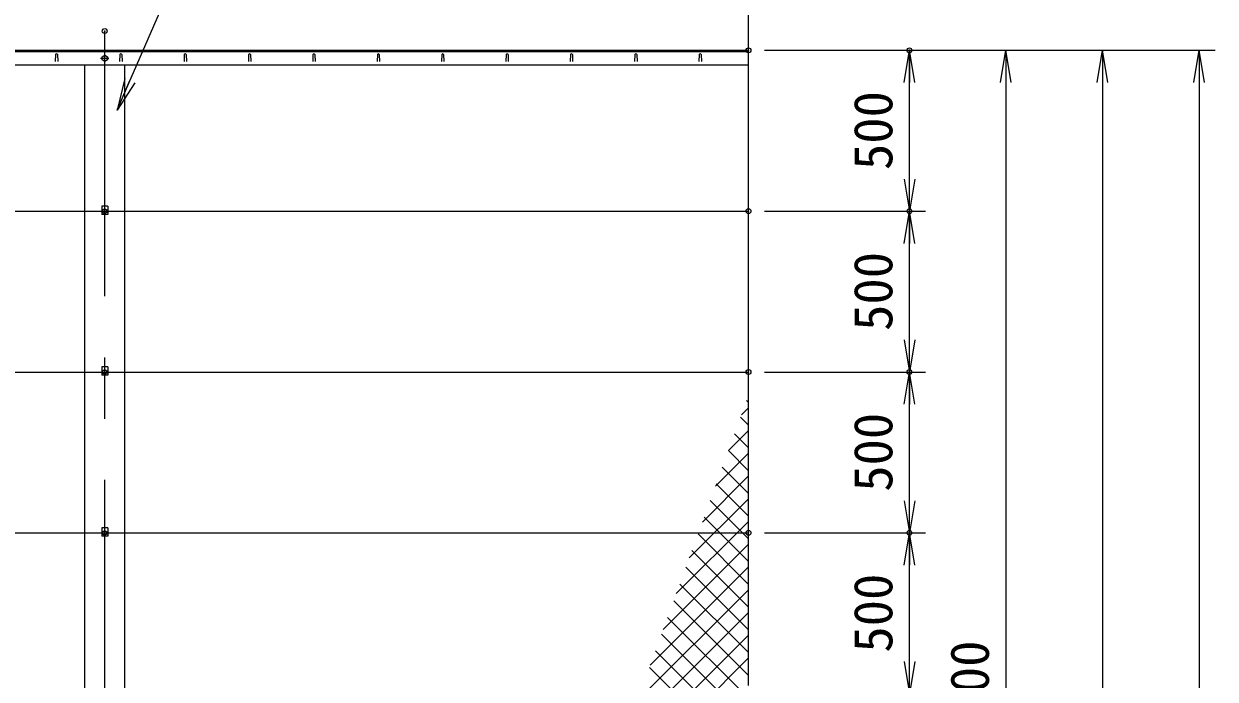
# Model space of a CAD drawing. Units: millimetres at full size. Extents: x -10500 to 10500, y -7425 to 7425.
# Drawn here: x -5398 to -1697, y 2331 to 4368 of the extents above; entities that cross this region are included whole.
import ezdxf
from ezdxf.enums import TextEntityAlignment as Align

# ---------------------------------------------------------------- set-up
doc = ezdxf.new("R2010")
doc.units = ezdxf.units.MM
doc.header["$LTSCALE"] = 30
doc.header["$PDMODE"] = 32
doc.header["$PDSIZE"] = 15
doc.linetypes.add('USER1', pattern=[50.8, 31.75, -6.35, 6.35, -6.35])
for name, color, linetype, lineweight in [('0-0_D-STR-TXT', 7, 'Continuous', 13), ('0-1_D-STR-DIM', 7, 'Continuous', 13), ('0-2_D-STR1', 1, 'Continuous', 18), ('0-3_D-BMK', 2, 'USER1', 13), ('0-4_D-STR3', 3, 'Continuous', 13), ('0-6_0', 7, 'Continuous', 18), ('0-8_D-STR2', 7, 'Continuous', 13)]:
    doc.layers.add(name, color=color, linetype=linetype, lineweight=lineweight)
doc.layers.add('0-7_Defpoints', color=253, linetype='Continuous')
doc.styles.add('ＭＳ ゴシック', font='')
doc.styles.get('ＭＳ ゴシック').set_extended_font_data('MS Gothic')

# ---------------------------------------------------------------- blocks, each defined once
blk = doc.blocks.new('_Open')
at = {"layer": '0-6_0'}
blk.add_line((-30, 5), (0, 0), dxfattribs=at)
blk.add_lwpolyline([(-30, -5), (0, 0), (-30, 0)], dxfattribs=at)

msp = doc.modelspace()

# ---------------------------------------------------------------- linework, layer by layer
at = {"layer": '0-0_D-STR-TXT'}
msp.add_lwpolyline([(-3477.33, 4580.38), (-4899.69, 4580.38), (-5107.9, 4101.86)], dxfattribs=at)
at = {"layer": '0-1_D-STR-DIM'}
for p, q in [((-3146.86, 2311.36), (-3146.86, 4398.11)), ((-3096.86, 4285.7), (-2296.86, 4285.7)), ((-3096.86, 4285.7), (-1996.86, 4285.7)), ((-3096.86, 4285.7), (-1696.86, 4285.7)), ((-3096.86, 4285.7), (-2596.86, 4285.7)), ((-2646.86, 3785.7), (-2646.86, 4285.7)), ((-2346.86, 4285.7), (-2346.86, 285.7)), ((-2046.86, 4285.7), (-2046.86, -1744.3)), ((-1746.86, 4285.7), (-1746.86, -2514.3)), ((-3096.86, 3785.7), (-2596.86, 3785.7)), ((-3096.86, 3785.7), (-2596.86, 3785.7)), ((-2646.86, 3285.7), (-2646.86, 3785.7)), ((-3096.86, 3285.7), (-2596.86, 3285.7)), ((-3096.86, 3285.7), (-2596.86, 3285.7)), ((-2646.86, 2785.7), (-2646.86, 3285.7)), ((-3096.86, 2785.7), (-2596.86, 2785.7)), ((-3096.86, 2785.7), (-2596.86, 2785.7)), ((-2646.86, 2285.7), (-2646.86, 2785.7))]:
    msp.add_line(p, q, dxfattribs=at)
at = {"layer": '0-2_D-STR1'}
for p, q in [((-8209.36, 4285.7), (-3146.86, 4285.7)), ((-8209.36, 4281.7), (-3146.86, 4281.7)), ((-5299.86, 4272.58), (-5300.61, 4251.08)), ((-5293.86, 4272.58), (-5293.11, 4251.08)), ((-5099.86, 4272.58), (-5100.61, 4251.08)), ((-5093.86, 4272.58), (-5093.11, 4251.08)), ((-4899.86, 4272.58), (-4900.61, 4251.08)), ((-4893.86, 4272.58), (-4893.11, 4251.08)), ((-4699.86, 4272.58), (-4700.61, 4251.08)), ((-4693.86, 4272.58), (-4693.11, 4251.08)), ((-4499.86, 4272.58), (-4500.61, 4251.08)), ((-4493.86, 4272.58), (-4493.11, 4251.08)), ((-4299.86, 4272.58), (-4300.61, 4251.08)), ((-4293.86, 4272.58), (-4293.11, 4251.08)), ((-4099.86, 4272.58), (-4100.61, 4251.08)), ((-4093.86, 4272.58), (-4093.11, 4251.08)), ((-3899.86, 4272.58), (-3900.61, 4251.08)), ((-3893.86, 4272.58), (-3893.11, 4251.08)), ((-3699.86, 4272.58), (-3700.61, 4251.08)), ((-3693.86, 4272.58), (-3693.11, 4251.08)), ((-3499.86, 4272.58), (-3500.61, 4251.08)), ((-3493.86, 4272.58), (-3493.11, 4251.08)), ((-3299.86, 4272.58), (-3300.61, 4251.08)), ((-3293.86, 4272.58), (-3293.11, 4251.08)), ((-8209.36, 4240.7), (-3146.86, 4240.7)), ((-5209.36, 4240.7), (-5209.36, 330.7)), ((-5084.36, 330.7), (-5084.36, 4240.7))]:
    msp.add_line(p, q, dxfattribs=at)
for centre in [(-5296.86, 4271.33), (-5096.86, 4271.33), (-4896.86, 4271.33), (-4696.86, 4271.33), (-4496.86, 4271.33), (-4296.86, 4271.33), (-4096.86, 4271.33), (-3896.86, 4271.33), (-3696.86, 4271.33), (-3496.86, 4271.33), (-3296.86, 4271.33)]:
    msp.add_arc(centre, 3.25, 22.61986, 157.38014, dxfattribs=at)
at = {"layer": '0-3_D-BMK'}
for p, q in [((-5146.86, -2574.3), (-5146.86, 4345.7)), ((-5134.11, 4260.7), (-5159.61, 4260.7)), ((-5156.86, 3785.7), (-5136.86, 3785.7)), ((-5156.86, 3285.7), (-5136.86, 3285.7)), ((-5156.86, 2785.7), (-5136.86, 2785.7))]:
    msp.add_line(p, q, dxfattribs=at)
at = {"layer": '0-4_D-STR3'}
for p, q in [((-5146.86, 4250.89), (-5155.36, 4255.8)), ((-5138.36, 4255.8), (-5146.86, 4250.89)), ((-8129.66, 3785.7), (-5156.36, 3785.7)), ((-5137.36, 3801.7), (-5156.36, 3801.7)), ((-5156.36, 3801.7), (-5156.36, 3775.7)), ((-5137.36, 3775.7), (-5156.36, 3775.7)), ((-5153.36, 3789.46), (-5146.86, 3793.21)), ((-5153.36, 3781.95), (-5153.36, 3789.46)), ((-5146.86, 3778.2), (-5153.36, 3781.95)), ((-5146.86, 3793.21), (-5140.36, 3789.46)), ((-5140.36, 3781.95), (-5146.86, 3778.2)), ((-5140.36, 3789.46), (-5140.36, 3781.95)), ((-5137.36, 3801.7), (-5137.36, 3775.7)), ((-5137.36, 3785.7), (-3146.86, 3785.7)), ((-5137.36, 3301.7), (-5156.36, 3301.7)), ((-5156.36, 3301.7), (-5156.36, 3275.7)), ((-5137.36, 3301.7), (-5137.36, 3275.7)), ((-6096.86, 3285.7), (-5156.36, 3285.7)), ((-5137.36, 3275.7), (-5156.36, 3275.7)), ((-5153.36, 3289.46), (-5146.86, 3293.21)), ((-5153.36, 3281.95), (-5153.36, 3289.46)), ((-5146.86, 3278.2), (-5153.36, 3281.95)), ((-5146.86, 3293.21), (-5140.36, 3289.46)), ((-5140.36, 3281.95), (-5146.86, 3278.2)), ((-5140.36, 3289.46), (-5140.36, 3281.95)), ((-5137.36, 3285.7), (-3146.86, 3285.7)), ((-6096.86, 2785.7), (-5156.36, 2785.7)), ((-5137.36, 2801.7), (-5156.36, 2801.7)), ((-5156.36, 2801.7), (-5156.36, 2775.7)), ((-5153.36, 2789.46), (-5146.86, 2793.21)), ((-5153.36, 2781.95), (-5153.36, 2789.46)), ((-5146.86, 2778.2), (-5153.36, 2781.95)), ((-5146.86, 2793.21), (-5140.36, 2789.46)), ((-5140.36, 2781.95), (-5146.86, 2778.2)), ((-5140.36, 2789.46), (-5140.36, 2781.95)), ((-5137.36, 2801.7), (-5137.36, 2775.7)), ((-5137.36, 2785.7), (-3146.86, 2785.7)), ((-5137.36, 2775.7), (-5156.36, 2775.7))]:
    msp.add_line(p, q, dxfattribs=at)
for points in [[(-5155.36, 4255.8), (-5155.36, 4265.61), (-5146.86, 4270.52)], [(-5146.86, 4270.52), (-5138.36, 4265.61), (-5138.36, 4255.8)]]:
    msp.add_lwpolyline(points, dxfattribs=at)
for centre, radius in [((-5146.86, 4260.7), 8.25), ((-5146.86, 3785.7), 6.25), ((-5146.86, 3285.7), 6.25), ((-5146.86, 2785.7), 6.25)]:
    msp.add_circle(centre, radius, dxfattribs=at)
at = {"layer": '0-7_Defpoints'}
for p in [(-5146.86, 4345.7), (-3146.86, 4285.7), (-3146.86, 4285.7), (-2646.86, 4285.7), (-3146.86, 3785.7), (-2646.86, 3785.7), (-3146.86, 3285.7), (-2646.86, 3285.7), (-3146.86, 2785.7), (-2646.86, 2785.7)]:
    msp.add_point(p, dxfattribs=at)
at = {"layer": '0-8_D-STR2'}
for p, q in [((-3146.86, 3191.22), (-3152.7, 3197.06)), ((-3168.78, 3152.88), (-3146.86, 3174.8)), ((-3146.86, 3120.51), (-3171.57, 3145.22)), ((-3209.24, 3041.7), (-3146.86, 3104.09)), ((-3146.86, 3049.8), (-3190.43, 3093.38)), ((-3146.86, 2979.09), (-3209.3, 3041.54)), ((-3249.71, 2930.52), (-3146.86, 3033.38)), ((-3290.17, 2819.35), (-3146.86, 2962.67)), ((-3146.86, 2908.38), (-3228.17, 2989.7)), ((-3146.86, 2837.67), (-3247.04, 2937.85)), ((-3330.64, 2708.17), (-3146.86, 2891.96)), ((-3146.86, 2766.96), (-3265.91, 2886.01)), ((-3371.1, 2597), (-3146.86, 2821.24)), ((-3146.86, 2696.25), (-3284.78, 2834.17)), ((-3146.86, 2625.54), (-3303.65, 2782.33)), ((-3411.57, 2485.82), (-3146.86, 2750.53)), ((-3146.86, 2554.83), (-3322.52, 2730.49)), ((-3452.03, 2374.65), (-3146.86, 2679.82)), ((-3146.86, 2484.12), (-3341.39, 2678.65)), ((-3492.5, 2263.47), (-3146.86, 2609.11)), ((-3146.86, 2413.41), (-3360.25, 2626.8)), ((-3146.86, 2342.7), (-3379.12, 2574.96)), ((-3532.96, 2152.3), (-3146.86, 2538.4)), ((-3146.86, 2271.99), (-3397.99, 2523.12)), ((-3573.42, 2041.12), (-3146.86, 2467.69)), ((-3146.86, 2201.27), (-3416.86, 2471.28)), ((-3146.86, 2130.56), (-3435.73, 2419.44)), ((-3613.89, 1929.95), (-3146.86, 2396.98)), ((-3146.86, 2059.85), (-3454.6, 2367.59))]:
    msp.add_line(p, q, dxfattribs=at)

# ---------------------------------------------------------------- block references
at = {"layer": '0-0_D-STR-TXT', "xscale": 3.333333, "yscale": 3.333333, "rotation": 246.48485}
msp.add_blockref('_Open', (-5108.7, 4100.03), dxfattribs=at)
at = {"layer": '0-1_D-STR-DIM', "xscale": 3.333333, "yscale": 3.333333}
for p, rotation in [((-2646.86, 4285.7), 90), ((-2346.86, 4285.7), 90), ((-2046.86, 4285.7), 90), ((-1746.86, 4285.7), 90), ((-2646.86, 3785.7), 270), ((-2646.86, 3785.7), 90), ((-2646.86, 3285.7), 270), ((-2646.86, 3285.7), 90), ((-2646.86, 2785.7), 270), ((-2646.86, 2785.7), 90), ((-2646.86, 2285.7), 270)]:
    msp.add_blockref('_Open', p, dxfattribs=dict(at, rotation=rotation))

# ---------------------------------------------------------------- texts
at = {"layer": '0-1_D-STR-DIM', "style": 'ＭＳ ゴシック'}
for s, p in [('500', (-2663.73, 3913.49)), ('500', (-2663.73, 3413.49)), ('500', (-2663.73, 2913.49)), ('500', (-2663.73, 2413.49)), ('4000', (-2363.73, 2123.81))]:
    msp.add_text(s, height=120.3, rotation=90, dxfattribs=at).set_placement(p, align=Align.BOTTOM_LEFT)

doc.saveas('drawing.dxf')
